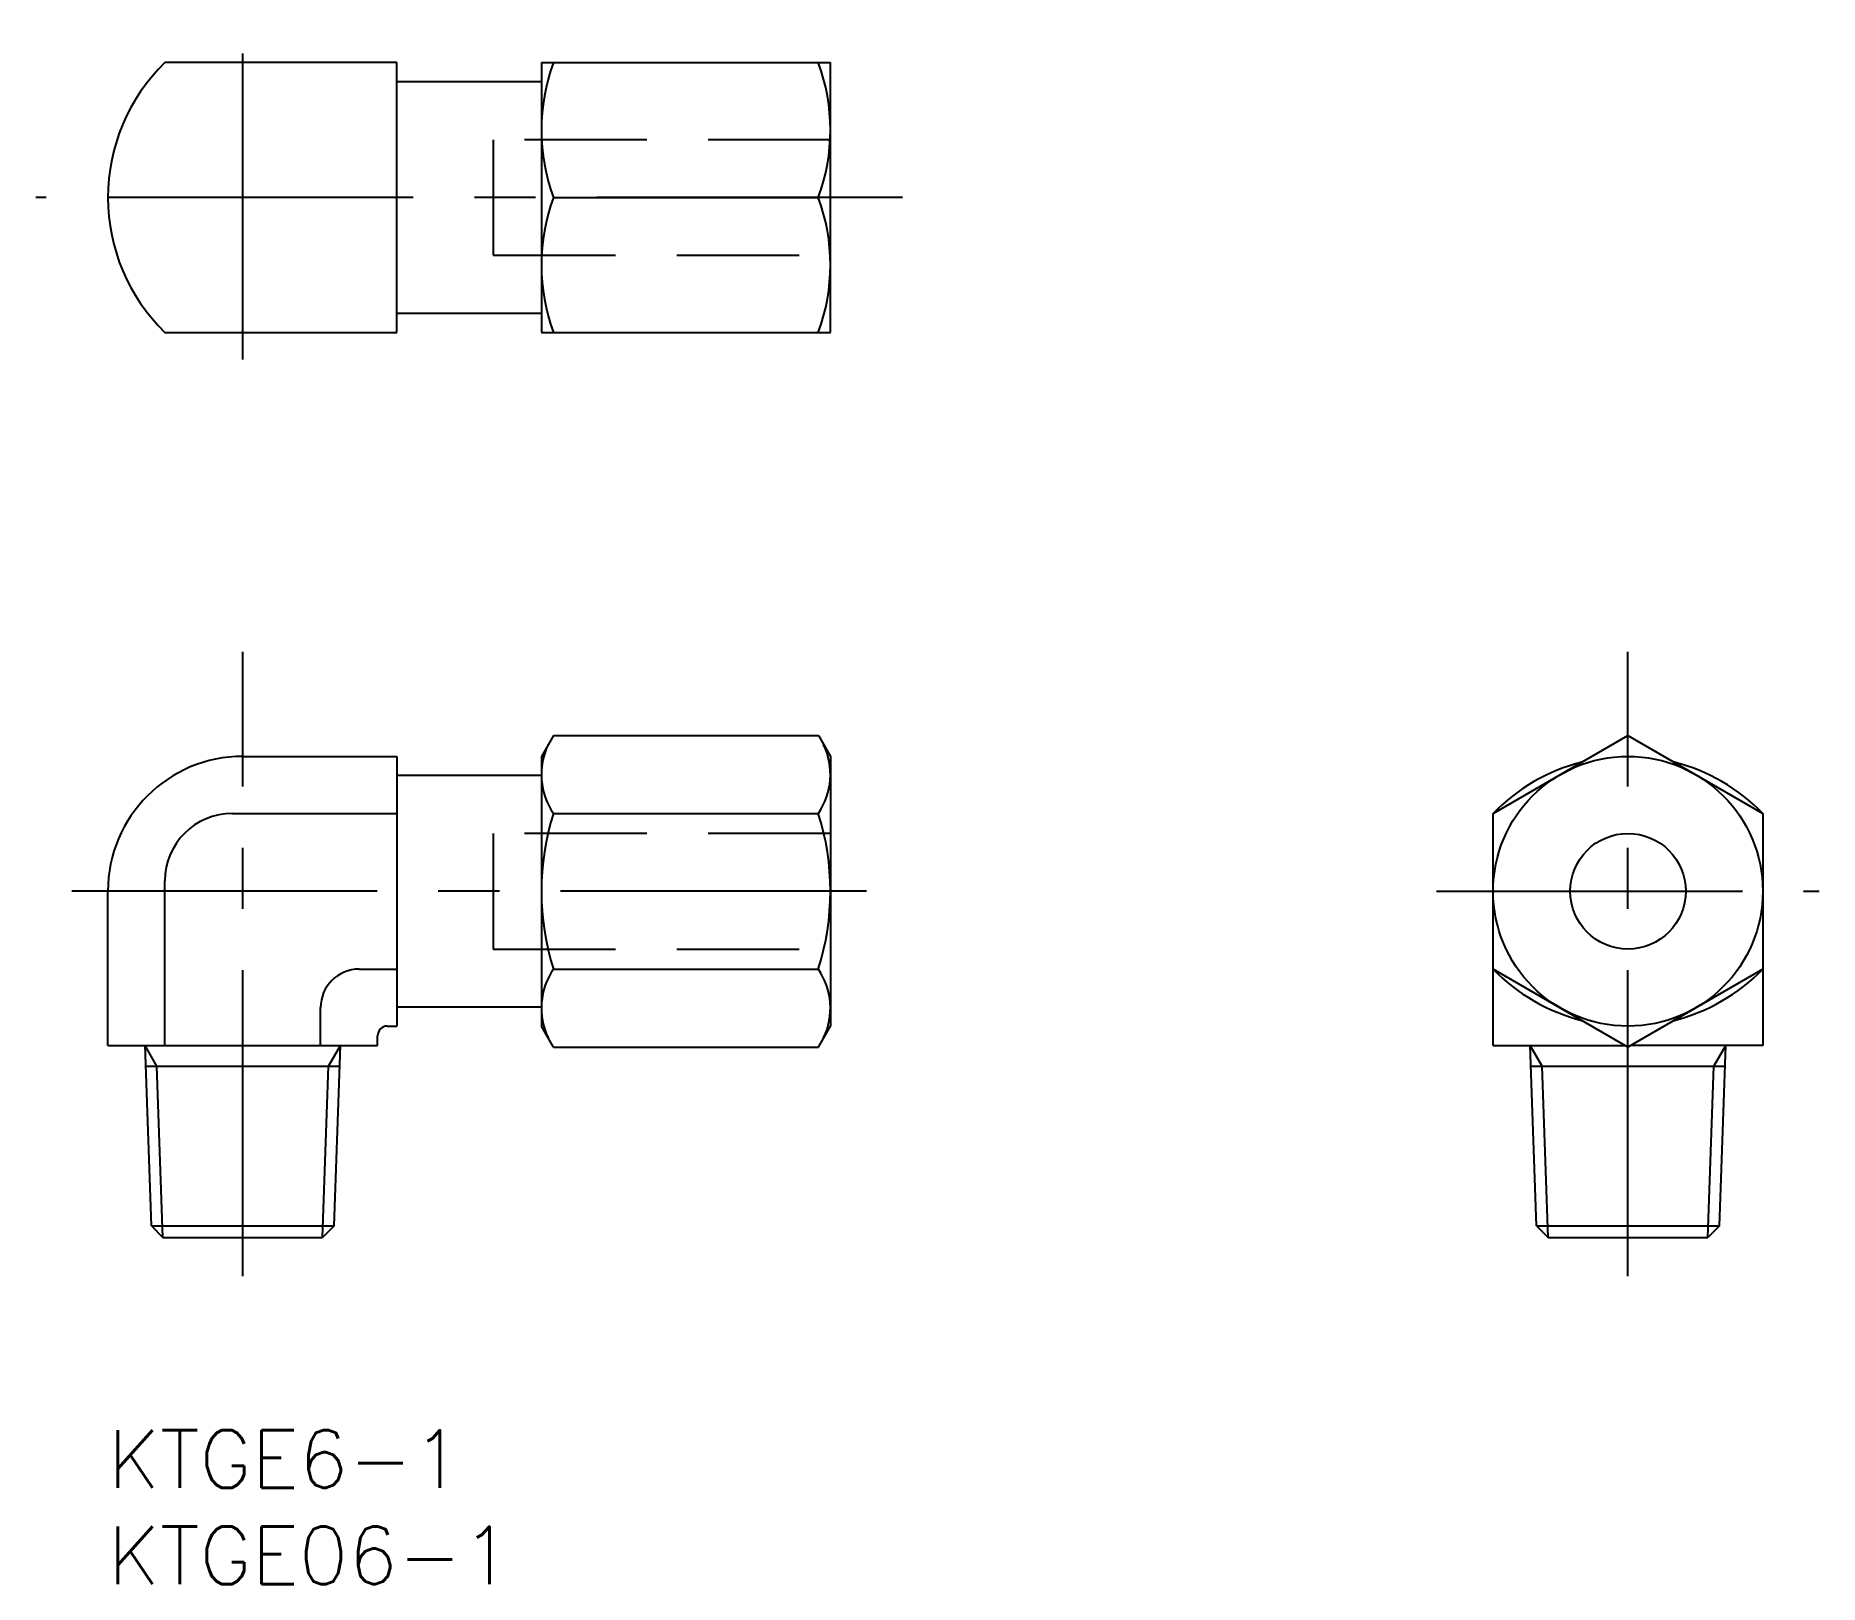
# Model space of a CAD drawing. Extents: x -3.8 to 88.8, y -8 to 72.4.
import ezdxf

# ---------------------------------------------------------------- set-up
doc = ezdxf.new("R2010")
doc.units = 0
doc.header["$LTSCALE"] = 0.5
doc.linetypes.add('CENTER', pattern=[50.8, 31.75, -6.35, 6.35, -6.35])
doc.linetypes.add('DASHED', pattern=[19.05, 12.7, -6.35])
for name, color, linetype in [('MSM_CENTER', 1, 'CENTER'), ('MSM_CONTINUOUS', 7, 'CONTINUOUS'), ('MSM_DASHED', 4, 'DASHED'), ('MSM_NARROW', 5, 'CONTINUOUS'), ('MSM_PART_NUMBER', 7, 'CONTINUOUS')]:
    doc.layers.add(name, color=color, linetype=linetype)
doc.styles.get("Standard").update_dxf_attribs({"font": 'txt.shx', "height": 3, "bigfont": 'bigfont.shx'})

msp = doc.modelspace()

# ---------------------------------------------------------------- linework, layer by layer
at = {"layer": 'MSM_CENTER'}
for p, q in [((7, 55.575), (7, 72.375)), ((41.25, 63.975), (-3.75, 63.975)), ((7, 8), (7, 40.398)), ((78.9, 8), (78.9, 40.398)), ((39.375, 27.97), (-1.875, 27.97)), ((68.967, 27.97), (88.832, 27.97))]:
    msp.add_line(p, q, dxfattribs=at)
at = {"layer": 'MSM_CONTINUOUS'}
for p, q in [((15, 70.975), (2.959, 70.975)), ((15, 56.975), (15, 70.975)), ((22.5, 70.975), (37.5, 70.975)), ((22.5, 70.975), (22.5, 56.975)), ((37.5, 56.975), (37.5, 70.975)), ((22.5, 69.975), (15, 69.975)), ((23.125, 63.975), (36.875, 63.975)), ((15, 57.975), (22.5, 57.975)), ((2.959, 56.975), (15, 56.975)), ((22.5, 56.975), (37.5, 56.975)), ((23.125, 36.053), (22.5, 34.97)), ((23.125, 36.053), (36.875, 36.053)), ((36.875, 36.053), (37.5, 34.97)), ((71.9, 32.011), (78.9, 36.053)), ((78.9, 36.053), (85.9, 32.011)), ((7, 34.97), (15, 34.97)), ((15, 34.97), (15, 20.97)), ((22.5, 34.97), (22.5, 20.97)), ((37.5, 34.97), (37.5, 20.97)), ((22.5, 33.97), (15, 33.97)), ((6.459, 32.011), (15, 32.011)), ((23.125, 32.011), (36.875, 32.011)), ((71.9, 19.97), (71.9, 32.011)), ((85.9, 32.011), (85.9, 19.97)), ((0, 19.97), (0, 27.97)), ((2.959, 19.97), (2.959, 28.511)), ((13.041, 23.929), (15, 23.929)), ((23.125, 23.929), (36.875, 23.929)), ((78.9, 19.887), (71.9, 23.929)), ((85.9, 23.929), (78.9, 19.887)), ((11.041, 19.97), (11.041, 21.929)), ((15, 21.97), (22.5, 21.97)), ((14, 19.97), (14, 20.47)), ((14.5, 20.97), (15, 20.97)), ((23.125, 19.887), (22.5, 20.97)), ((36.875, 19.887), (37.5, 20.97)), ((0, 19.97), (14, 19.97)), ((2.254, 10.602), (1.926, 19.97)), ((11.746, 10.602), (12.074, 19.97)), ((23.125, 19.887), (36.875, 19.887)), ((71.9, 19.97), (78.756, 19.97)), ((74.153, 10.602), (73.826, 19.97)), ((85.9, 19.97), (79.043, 19.97)), ((83.646, 10.602), (83.973, 19.97)), ((1.964, 18.899), (12.036, 18.899)), ((73.864, 18.899), (83.936, 18.899)), ((2.254, 10.602), (2.856, 10)), ((2.254, 10.602), (11.746, 10.602)), ((11.746, 10.602), (11.144, 10)), ((74.153, 10.602), (74.755, 10)), ((74.153, 10.602), (83.646, 10.602)), ((83.646, 10.602), (83.044, 10)), ((2.856, 10), (11.144, 10)), ((74.755, 10), (83.044, 10))]:
    msp.add_line(p, q, dxfattribs=at)
for radius in [7, 3]:
    msp.add_circle((78.9, 27.97), radius, dxfattribs=at)
for centre, radius, start, end in [((9.76, 63.975), 9.76, 134.17733, 225.82267), ((32.609, 67.475), 10.109, 159.74384, 200.25616), ((27.391, 67.475), 10.109, 339.74384, 20.25616), ((32.609, 60.475), 10.109, 159.74384, 200.25616), ((27.391, 60.475), 10.109, 339.74384, 20.25616), ((26.078, 34.032), 3.578, 154.38425, 214.38425), ((33.922, 34.032), 3.578, 325.61575, 25.61575), ((7, 27.97), 7, 90, 180), ((78.9, 25.21), 9.76, 104.17733, 135.82267), ((78.9, 25.21), 9.76, 44.17733, 75.82267), ((6.459, 28.511), 3.5, 90, 180), ((35.875, 27.97), 13.375, 162.41205, 197.58795), ((24.125, 27.97), 13.375, 342.41205, 17.58795), ((13.041, 21.929), 2, 90, 180), ((26.078, 21.908), 3.578, 145.61575, 205.61575), ((33.922, 21.908), 3.578, 334.38425, 34.38425), ((78.9, 30.73), 9.76, 224.17733, 255.82267), ((78.9, 30.73), 9.76, 284.17733, 315.82267), ((14.5, 20.47), 0.5, 90, 180)]:
    msp.add_arc(centre, radius, start, end, dxfattribs=at)
at = {"layer": 'MSM_DASHED'}
for p, q in [((37.5, 66.975), (20, 66.975)), ((20, 66.975), (20, 60.975)), ((20, 60.975), (37.5, 60.975)), ((37.5, 30.97), (20, 30.97)), ((20, 30.97), (20, 24.97)), ((20, 24.97), (37.5, 24.97))]:
    msp.add_line(p, q, dxfattribs=at)
at = {"layer": 'MSM_NARROW'}
for p, q in [((2.545, 18.899), (1.926, 19.97)), ((11.455, 18.899), (12.074, 19.97)), ((74.445, 18.899), (73.826, 19.97)), ((83.355, 18.899), (83.973, 19.97)), ((2.856, 10), (2.545, 18.899)), ((11.144, 10), (11.455, 18.899)), ((74.755, 10), (74.445, 18.899)), ((83.044, 10), (83.355, 18.899))]:
    msp.add_line(p, q, dxfattribs=at)

# ---------------------------------------------------------------- texts
at = {"layer": 'MSM_PART_NUMBER'}
for s, p in [('KTGE6-1', (0, -3)), ('KTGE06-1', (0, -8))]:
    msp.add_text(s, height=3, dxfattribs=at).set_placement(p)

doc.saveas('drawing.dxf')
